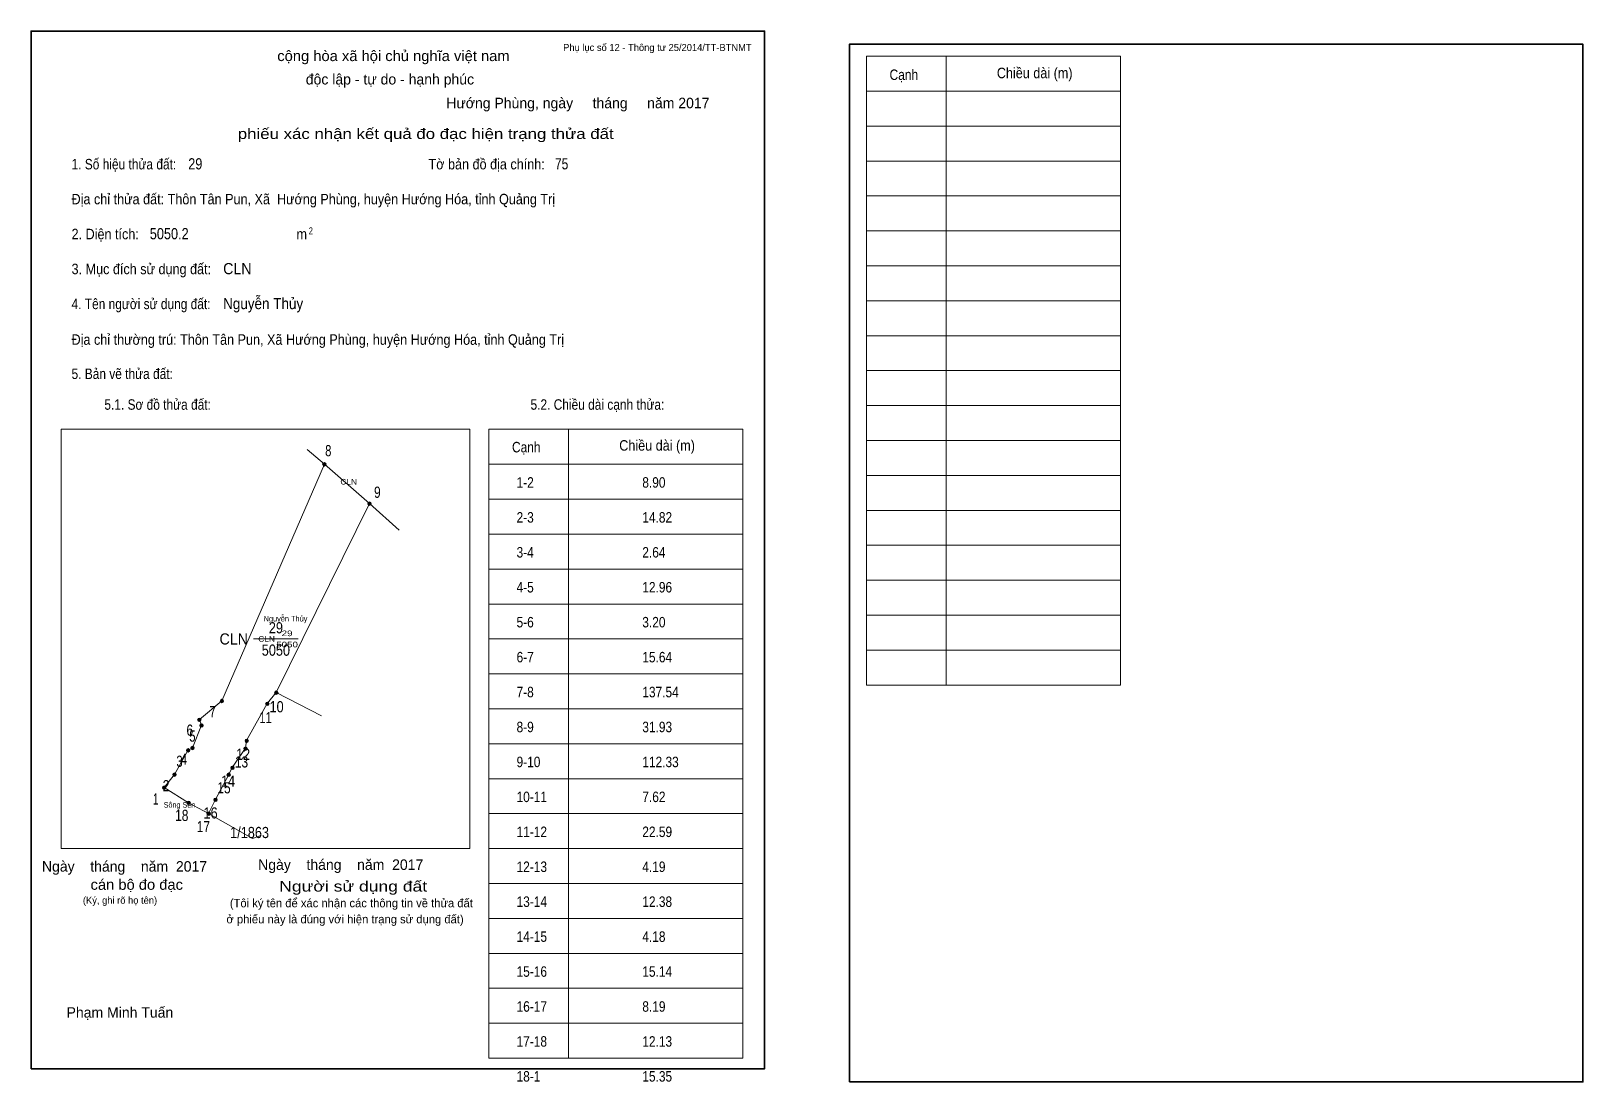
# Model space of a CAD drawing. Header units: centimetres. Extents: x 0 to 44.4, y -0.4 to 29.7.
import ezdxf
from ezdxf.enums import TextEntityAlignment as Align

# ---------------------------------------------------------------- set-up
doc = ezdxf.new("R2010")
doc.units = ezdxf.units.CM
doc.header["$LTSCALE"] = 0.12
for name, color, linetype, lineweight in [('13', 7, 'Continuous', 13), ('32', 7, 'Continuous', 13), ('33', 7, 'Continuous', 13), ('6', 7, 'Continuous', 13), ('63', 7, 'Continuous', 13)]:
    doc.layers.add(name, color=color, linetype=linetype, lineweight=lineweight)
for name, color, linetype in [('2', 7, 'Continuous'), ('30', 7, 'Continuous'), ('34', 7, 'Continuous')]:
    doc.layers.add(name, color=color, linetype=linetype)

msp = doc.modelspace()

# ---------------------------------------------------------------- hatches: boundary and pattern name
at = {"layer": '32'}
for points in [[(8.4483, 17.3003, 1), (8.3483, 17.3003, 1)], [(9.7391, 16.1717, 1), (9.6391, 16.1717, 1)], [(7.0722, 10.7623, 1), (6.9722, 10.7623, 1)], [(5.5146, 10.5234, 1), (5.4146, 10.5234, 1)], [(6.8156, 10.4434, 1), (6.7156, 10.4434, 1)], [(4.8703, 9.9848, 1), (4.7703, 9.9848, 1)], [(4.931, 9.8243, 1), (4.831, 9.8243, 1)], [(6.226, 9.3835, 1), (6.126, 9.3835, 1)], [(4.546, 9.1107, 1), (4.446, 9.1107, 1)], [(4.6706, 9.1789, 1), (4.5706, 9.1789, 1)], [(6.1895, 9.1617, 1), (6.0895, 9.1617, 1)], [(4.1584, 8.416, 1), (4.0584, 8.416, 1)], [(5.7101, 8.4138, 1), (5.6101, 8.4138, 1)], [(5.8169, 8.6114, 1), (5.7169, 8.6114, 1)], [(3.8615, 8.0417, 1), (3.7615, 8.0417, 1)], [(4.5621, 7.6074, 1), (4.4621, 7.6074, 1)], [(5.3305, 7.6949, 1), (5.2305, 7.6949, 1)], [(5.1366, 7.3003, 1), (5.0366, 7.3003, 1)]]:
    msp.add_hatch(color=256, dxfattribs=at).paths.add_polyline_path(points)

# ---------------------------------------------------------------- linework, layer by layer
at = {"layer": '13'}
msp.add_line((7.05, 12.3), (7.59, 12.3), dxfattribs=at)
at = {"layer": '32'}
for centre in [(8.3983, 17.3003), (9.6891, 16.1717), (7.0222, 10.7623), (5.4646, 10.5234), (6.7656, 10.4434), (4.8203, 9.9848), (4.881, 9.8243), (6.176, 9.3835), (4.496, 9.1107), (4.6206, 9.1789), (6.1395, 9.1617), (4.1084, 8.416), (5.6601, 8.4138), (5.7669, 8.6114), (3.8115, 8.0417), (4.5121, 7.6074), (5.2805, 7.6949), (5.0866, 7.3003)]:
    msp.add_circle(centre, 0.05, dxfattribs=at)
at = {"layer": '33'}
msp.add_line((6.37, 12.3), (7.65, 12.3), dxfattribs=at)
at = {"layer": '6'}
for p, q in [((5.46, 10.53), (8.4, 17.3)), ((9.69, 16.18), (7.02, 10.77)), ((10.54, 15.41), (9.69, 16.18)), ((5.46, 10.53), (4.82, 9.99)), ((6.76, 10.45), (6.17, 9.39)), ((4.62, 9.18), (4.88, 9.83)), ((4.82, 9.99), (4.88, 9.83)), ((6.17, 9.39), (6.14, 9.17)), ((4.11, 8.42), (4.49, 9.11)), ((4.62, 9.18), (4.49, 9.11)), ((6.14, 9.17), (5.76, 8.62)), ((5.76, 8.62), (5.66, 8.42)), ((4.11, 8.42), (3.81, 8.05)), ((5.66, 8.42), (5.28, 7.7)), ((5.28, 7.7), (5.08, 7.3))]:
    msp.add_line(p, q, dxfattribs=at)
for points in [[(9.69, 16.18), (8.4, 17.3), (7.91, 17.72)], [(8.32, 10.1), (7.02, 10.77), (6.76, 10.45)], [(3.81, 8.05), (4.51, 7.61), (5.08, 7.3)], [(5.08, 7.3), (6.34, 6.59), (6.58, 6.67)]]:
    msp.add_lwpolyline(points, dxfattribs=at)
at = {"layer": '63'}
for p, q in [((23.92, 28.98), (31.19, 28.98)), ((23.92, 10.98), (23.92, 28.98)), ((26.2, 10.98), (26.2, 28.98)), ((31.19, 10.98), (31.19, 28.98)), ((23.92, 27.98), (31.19, 27.98)), ((23.92, 26.98), (31.19, 26.98)), ((23.92, 25.98), (31.19, 25.98)), ((23.92, 24.98), (31.19, 24.98)), ((23.92, 23.98), (31.19, 23.98)), ((23.92, 22.98), (31.19, 22.98)), ((23.92, 21.98), (31.19, 21.98)), ((23.92, 20.98), (31.19, 20.98)), ((23.92, 19.98), (31.19, 19.98)), ((23.92, 18.98), (31.19, 18.98)), ((0.86, 18.3), (12.56, 18.3)), ((0.86, 6.3), (0.86, 18.3)), ((12.56, 6.3), (12.56, 18.3)), ((13.11, 18.3), (20.38, 18.3)), ((13.11, 0.3), (13.11, 18.3)), ((15.39, 0.3), (15.39, 18.3)), ((20.38, 0.3), (20.38, 18.3)), ((23.92, 17.98), (31.19, 17.98)), ((13.11, 17.3), (20.38, 17.3)), ((23.92, 16.98), (31.19, 16.98)), ((13.11, 16.3), (20.38, 16.3)), ((23.92, 15.98), (31.19, 15.98)), ((13.11, 15.3), (20.38, 15.3)), ((23.92, 14.98), (31.19, 14.98)), ((13.11, 14.3), (20.38, 14.3)), ((23.92, 13.98), (31.19, 13.98)), ((13.11, 13.3), (20.38, 13.3)), ((23.92, 12.98), (31.19, 12.98)), ((13.11, 12.3), (20.38, 12.3)), ((23.92, 11.98), (31.19, 11.98)), ((13.11, 11.3), (20.38, 11.3)), ((23.92, 10.98), (31.19, 10.98)), ((13.11, 10.3), (20.38, 10.3)), ((13.11, 9.3), (20.38, 9.3)), ((13.11, 8.3), (20.38, 8.3)), ((13.11, 7.3), (20.38, 7.3)), ((0.86, 6.3), (12.56, 6.3)), ((13.11, 6.3), (20.38, 6.3)), ((13.11, 5.3), (20.38, 5.3)), ((13.11, 4.3), (20.38, 4.3)), ((13.11, 3.3), (20.38, 3.3)), ((13.11, 2.3), (20.38, 2.3)), ((13.11, 1.3), (20.38, 1.3)), ((13.11, 0.3), (20.38, 0.3))]:
    msp.add_line(p, q, dxfattribs=at)
at = {"layer": '63', "lineweight": 35}
for points in [[(0, 0), (0, 29.7), (21, 29.7), (21, 0)], [(23.43, -0.38), (23.43, 29.32), (44.43, 29.32), (44.43, -0.38)]]:
    msp.add_lwpolyline(points, close=True, dxfattribs=at)

# ---------------------------------------------------------------- texts
at = {"layer": '13', "width": 1.1}
for p in [(9.33, 16.72), (6.98, 12.22)]:
    msp.add_text('CLN', height=0.161, dxfattribs=at).set_placement(p, align=Align.RIGHT)
at = {"layer": '13', "width": 1.3}
for s, p in [('29', (7.33, 12.38)), ('5050', (7.33, 12.06))]:
    msp.add_text(s, height=0.161, dxfattribs=at).set_placement(p, align=Align.CENTER)
at = {"layer": '2'}
for s, width, p in [('Nguyễn Thủy', 0.9, (7.285, 12.8)), ('Sông Sen', 0.8, (4.25, 7.47))]:
    msp.add_text(s, height=0.161, dxfattribs=dict(at, width=width)).set_placement(p, align=Align.CENTER)
at = {"layer": '30', "width": 0.85}
for s, height, p in [('1-2', 0.3, (13.9, 16.63)), ('8.90', 0.3, (17.5, 16.63)), ('2-3', 0.3, (13.9, 15.63)), ('14.82', 0.3, (17.5, 15.63)), ('3-4', 0.3, (13.9, 14.63)), ('2.64', 0.3, (17.5, 14.63)), ('4-5', 0.3, (13.9, 13.63)), ('12.96', 0.3, (17.5, 13.63)), ('5-6', 0.3, (13.9, 12.63)), ('3.20', 0.3, (17.5, 12.63)), ('6-7', 0.3, (13.9, 11.63)), ('15.64', 0.3, (17.5, 11.63)), ('7-8', 0.3, (13.9, 10.63)), ('137.54', 0.3, (17.5, 10.63)), ('8-9', 0.3, (13.9, 9.63)), ('31.93', 0.3, (17.5, 9.63)), ('9-10', 0.3, (13.9, 8.63)), ('112.33', 0.3, (17.5, 8.63)), ('10-11', 0.3, (13.9, 7.63)), ('7.62', 0.3, (17.5, 7.63)), ('1/1863', 0.32, (5.7, 6.6)), ('11-12', 0.3, (13.9, 6.63)), ('22.59', 0.3, (17.5, 6.63)), ('12-13', 0.3, (13.9, 5.63)), ('4.19', 0.3, (17.5, 5.63)), ('13-14', 0.3, (13.9, 4.63)), ('12.38', 0.3, (17.5, 4.63)), ('14-15', 0.3, (13.9, 3.63)), ('4.18', 0.3, (17.5, 3.63)), ('15-16', 0.3, (13.9, 2.63)), ('15.14', 0.3, (17.5, 2.63)), ('16-17', 0.3, (13.9, 1.63)), ('8.19', 0.3, (17.5, 1.63)), ('17-18', 0.3, (13.9, 0.63)), ('12.13', 0.3, (17.5, 0.63)), ('18-1', 0.3, (13.9, -0.37)), ('15.35', 0.3, (17.5, -0.37))]:
    msp.add_text(s, height=height, dxfattribs=at).set_placement(p)
at = {"layer": '32'}
for s, width, p in [('8', 0.75, (8.51, 17.53)), ('9', 0.8, (9.915, 16.34)), ('7', 0.75, (5.2, 10.06)), ('10', 0.85, (7.03, 10.2)), ('6', 0.8, (4.545, 9.53)), ('11', 0.75, (6.715, 9.89)), ('5', 0.75, (4.62, 9.36)), ('3', 0.75, (4.25, 8.64)), ('4', 0.8, (4.375, 8.7)), ('13', 0.8, (6.025, 8.62)), ('12', 0.85, (6.07, 8.84)), ('2', 0.8, (3.865, 7.94)), ('15', 0.8, (5.525, 7.88)), ('14', 0.85, (5.64, 8.07)), ('1', 0.65, (3.57, 7.56)), ('18', 0.8, (4.315, 7.09)), ('16', 0.85, (5.14, 7.16)), ('17', 0.8, (4.935, 6.77))]:
    msp.add_text(s, height=0.32, dxfattribs=dict(at, width=width)).set_placement(p, align=Align.CENTER)
at = {"layer": '33', "width": 0.95}
msp.add_text('CLN', height=0.32, dxfattribs=at).set_placement((6.21, 12.14), align=Align.RIGHT)
at = {"layer": '33', "width": 0.85}
for s, p in [('29', (7.01, 12.46)), ('5050', (7.01, 11.82))]:
    msp.add_text(s, height=0.32, dxfattribs=at).set_placement(p, align=Align.CENTER)
at = {"layer": '34'}
for s, width, p in [('29', 0.85, (4.5, 25.74)), ('75', 0.8, (15, 25.74)), ('5050.2', 0.85, (3.4, 23.74)), ('CLN', 0.95, (5.5, 22.74)), ('Nguyễn Thủy', 0.9, (5.5, 21.74))]:
    msp.add_text(s, height=0.32, dxfattribs=dict(at, width=width)).set_placement(p)
at = {"layer": '63'}
for s, height, p in [('Phụ lục số 12 - Thông tư 25/2014/TT-BTNMT', 0.2, (20.63, 29.13)), ('Ngày    tháng    năm  2017', 0.3, (5.04, 5.64)), ('Ngày    tháng    năm  2017', 0.3, (11.23, 5.69)), ('(Ký, ghi rõ họ tên)', 0.2, (3.61, 4.72))]:
    msp.add_text(s, height=height, dxfattribs=at).set_placement(p, align=Align.RIGHT)
at = {"layer": '63', "width": 1.05}
msp.add_text('cộng hòa xã hội chủ nghĩa việt nam', height=0.3, dxfattribs=at).set_placement((10.375, 28.84), align=Align.CENTER)
at = {"layer": '63'}
for s, height, p in [('độc lập - tự do - hạnh phúc', 0.3, (10.275, 28.17)), ('Hướng Phùng, ngày     tháng     năm 2017', 0.3, (15.655, 27.49)), ('(Tôi ký tên để xác nhận các thông tin về thửa đất ', 0.24, (9.215, 4.62)), ('ở phiếu này là đúng với hiện trạng sử dụng đất)', 0.24, (8.99, 4.16)), ('Phạm Minh Tuấn', 0.3, (2.545, 1.46))]:
    msp.add_text(s, height=height, dxfattribs=at).set_placement(p, align=Align.CENTER)
for s, height, width, p in [('Cạnh', 0.3, 0.85, (24.58, 28.3)), ('Chiều dài (m)', 0.3, 0.9, (27.65, 28.35)), ('1. Số hiệu thửa đất:', 0.3, 0.85, (1.16, 25.74)), ('Tờ bản đồ địa chính:', 0.3, 0.9, (11.38, 25.74)), ('Địa chỉ thửa đất: Thôn Tân Pun, Xã  Hướng Phùng, huyện Hướng Hóa, tỉnh Quảng Trị', 0.3, 0.9, (1.16, 24.74)), ('2. Diện tích:', 0.3, 0.9, (1.16, 23.74)), ('2', 0.2, 0.8, (7.95, 23.88)), ('m', 0.3, 0.9, (7.6, 23.74)), ('3. Mục đích sử dụng đất:', 0.3, 0.9, (1.16, 22.74)), ('4. Tên người sử dụng đất:', 0.3, 0.85, (1.16, 21.74)), ('Địa chỉ thường trú: Thôn Tân Pun, Xã Hướng Phùng, huyện Hướng Hóa, tỉnh Quảng Trị', 0.3, 0.9, (1.16, 20.72)), ('5. Bản vẽ thửa đất:', 0.3, 0.85, (1.16, 19.74)), ('5.1. Sơ đồ thửa đất:', 0.3, 0.85, (2.1, 18.86)), ('5.2. Chiều dài cạnh thửa:', 0.3, 0.85, (14.3, 18.86)), ('Cạnh', 0.3, 0.85, (13.77, 17.64)), ('Chiều dài (m)', 0.3, 0.9, (16.84, 17.69))]:
    msp.add_text(s, height=height, dxfattribs=dict(at, width=width)).set_placement(p)
for s, width, p in [('phiếu xác nhận kết quả đo đạc hiện trạng thửa đất', 1.2, (16.68, 26.61)), ('cán bộ đo đạc', 1.05, (4.35, 5.12)), ('Người sử dụng đất', 1.25, (11.34, 5.07))]:
    msp.add_text(s, height=0.3, dxfattribs=dict(at, width=width)).set_placement(p, align=Align.RIGHT)

doc.saveas('drawing.dxf')
